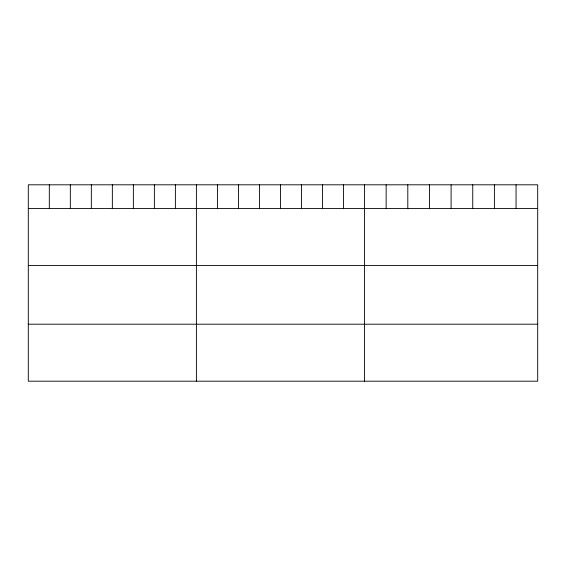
<?xml version="1.0" encoding="UTF-8"?>
<svg xmlns="http://www.w3.org/2000/svg" width="566" height="566" viewBox="0 0 566 566"><rect width="100%" height="100%" fill="white"/><g stroke="black" fill="none" stroke-linecap="round" stroke-linejoin="round"><path stroke-width="0.85" d="M537.7 208.479L537.7 381.194L28.3 381.194L28.3 184.806L537.7 184.806L537.7 208.479L28.3 208.479M28.3 265.475L537.7 265.475M28.3 324.198L537.7 324.198M516.05 184.806L516.05 208.479M494.401 184.806L494.401 208.479M472.752 184.806L472.752 208.479M451.102 184.806L451.102 208.479M429.452 184.806L429.452 208.479M407.803 184.806L407.803 208.479M386.153 184.806L386.153 208.479M364.504 184.806L364.504 381.194M343.491 184.806L343.491 208.479M322.478 184.806L322.478 208.479M301.466 184.806L301.466 208.479M280.453 184.806L280.453 208.479M259.44 184.806L259.44 208.479M238.428 184.806L238.428 208.479M217.415 184.806L217.415 208.479M196.402 184.806L196.402 381.194M175.389 184.806L175.389 208.479M154.376 184.806L154.376 208.479M133.364 184.806L133.364 208.479M112.351 184.806L112.351 208.479M91.338 184.806L91.338 208.479M70.326 184.806L70.326 208.479M49.313 184.806L49.313 208.479"/></g></svg>
